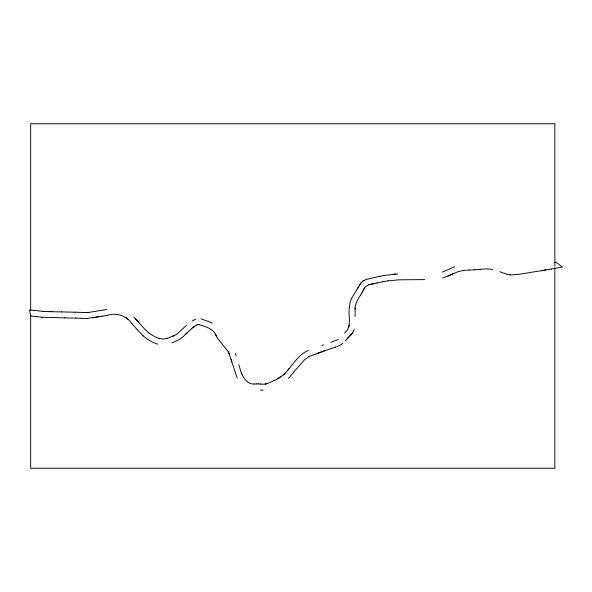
<?xml version="1.0" encoding="UTF-8"?>
<svg xmlns="http://www.w3.org/2000/svg" width="592" height="592" viewBox="0 0 592 592"><rect width="100%" height="100%" fill="white"/><g stroke="black" fill="none" stroke-linecap="round" stroke-linejoin="round"><path stroke-width="0.89" d="M30.673 314.596L30.673 468.242L554.837 468.242L554.837 267.695M355.074 309.512C354.956 304.155 357.598 299.308 360.639 295.082M355.222 307.411L355.045 316.505M344.551 333C352.64 326.873 347.741 315.714 349.413 307.218M349.45 307.226L350.005 302.653L351.574 298.405M348.607 327.628L349.058 325.356M354.26 329.145L352.506 333.03L347.141 338.683M360.602 295.068L365.279 286.78L368.868 284.693M362.075 292.707L364.465 287.904M351.544 298.398L360.898 282.902M357.516 288.77L358.582 286.765M359.618 284.759L362.511 281.326L366.559 279.38M273.556 380.582C289.303 375.646 293.506 356.51 308.343 350.464M287.986 370.03L289.259 368.335M293.736 372.19L288.437 378.495M352.506 333.03L345.284 340.807M293.706 372.183L304.503 359.736L309.009 356.517M183.468 336.337L191.727 328.582M185.474 334.354L187.486 332.371M186.436 325.385L176.446 334.487L167.825 338.136M191.69 328.575L196.292 325.104M183.505 336.345L179.095 339.727L171.806 343.005M283.39 374.98L285.063 373.53M192.748 327.635L193.858 326.695M342.872 343.382L340.659 344.973L335.427 347.164M192.163 320.99L195.782 319.11M338.402 339.431L330.676 342.405M362.511 281.326L364.457 280.186M277.581 378.443L281.548 376.253M273.585 380.589C269.678 382.846 265.342 384.955 260.695 384.023M442.698 278.107L458.06 271.706L463.506 270.411M447.878 276.249L452.91 273.844M172.479 336.493L174.536 335.583M454.73 266.703L442.283 272.12M308.98 356.51L324.823 350.701M321.9 345.528L323.595 344.929M196.263 325.089L197.632 324.631M335.457 347.178L324.786 350.693A205.15 204.854 -49.9 0 1 316.883 353.528M167.854 338.15L163.444 339.031L159.026 338.402M366.522 279.372L379.953 276.279M265.201 384.112L267.429 383.572M377.045 282.976L382.513 281.807M368.838 284.678L377.082 282.991M379.923 276.272L384.038 275.48M371.598 284.086L374.329 283.575M107.226 315.344C116.18 312.458 126.644 315.514 131.89 323.535M556.058 262.234L554.245 262.537L556.058 262.234L562.4 267.044L551.344 269.02M510.163 274.91L518.57 274.414L551.374 269.027M382.476 281.792L387.989 280.845M87.165 318.392L100.322 316.535M102.046 316.239L107.256 315.358M541.532 270.744L545.824 270.004M92.789 317.815L98.316 316.875M106.886 309.446L88.793 312.384L84.286 312.524M100.285 316.52L102.076 316.246M384.001 275.465L397.728 273.918M387.96 280.837L399.06 279.809L424.619 279.602M393.221 274.274L395.471 274.059M474.651 269.811L480.267 269.316M480.23 269.301L485.847 268.886L492.84 269.367M86.55 312.532L88.793 312.384M463.469 270.396L469.093 270.056M197.595 324.623L199.016 324.557M254.109 384.016L256.41 383.919M469.056 270.041L474.688 269.826M256.373 383.912L258.512 383.89M75.902 318.082L64.565 317.874M75.154 312.191L61.368 311.903M81.518 318.311L87.194 318.407M260.347 390.061L263.144 390.106M49.898 311.666L52.229 311.718M49.928 311.681L43.12 311.422M52.192 311.71L61.398 311.91M64.595 317.882L41.936 317.238M75.125 312.176L84.323 312.539M75.865 318.067L81.548 318.326M254.138 384.023C248.462 384.437 244.466 379.435 242.187 374.847M258.475 383.875L260.724 384.03M34.218 310.386L29.6 309.882L30.688 315.921L36.334 316.587M43.157 311.429L34.181 310.378M36.304 316.572L41.973 317.245M507.381 274.496L510.193 274.925M200.977 318.829L212.299 323.01M198.986 324.549C205.912 326.784 214.075 328.738 216.605 336.582M507.418 274.503L499.87 271.728M157.679 344.159C152.292 342.472 147.341 339.549 143.116 335.819M159.063 338.417L154.845 336.7L149.125 333.215M125.948 317.652L128.168 319.406M149.162 333.222L144.256 328.604L133.807 316.883M143.153 335.827L137.292 329.692M137.329 329.707L133.518 325.489M135.272 318.555L138.276 321.907M131.853 323.528L133.555 325.504M215.199 334.147L218.063 338.957L228.46 351.907L237.177 377.933M228.423 351.892L229.563 354.438M241.284 372.745L242.217 374.854M240.544 370.577L241.314 372.753M238.813 364.583L240.574 370.592M235.409 353.387L236.193 355.984M231.095 359.485L231.842 361.964M554.837 266.082L554.837 123.758L30.673 123.758L30.673 310.556"/></g></svg>
